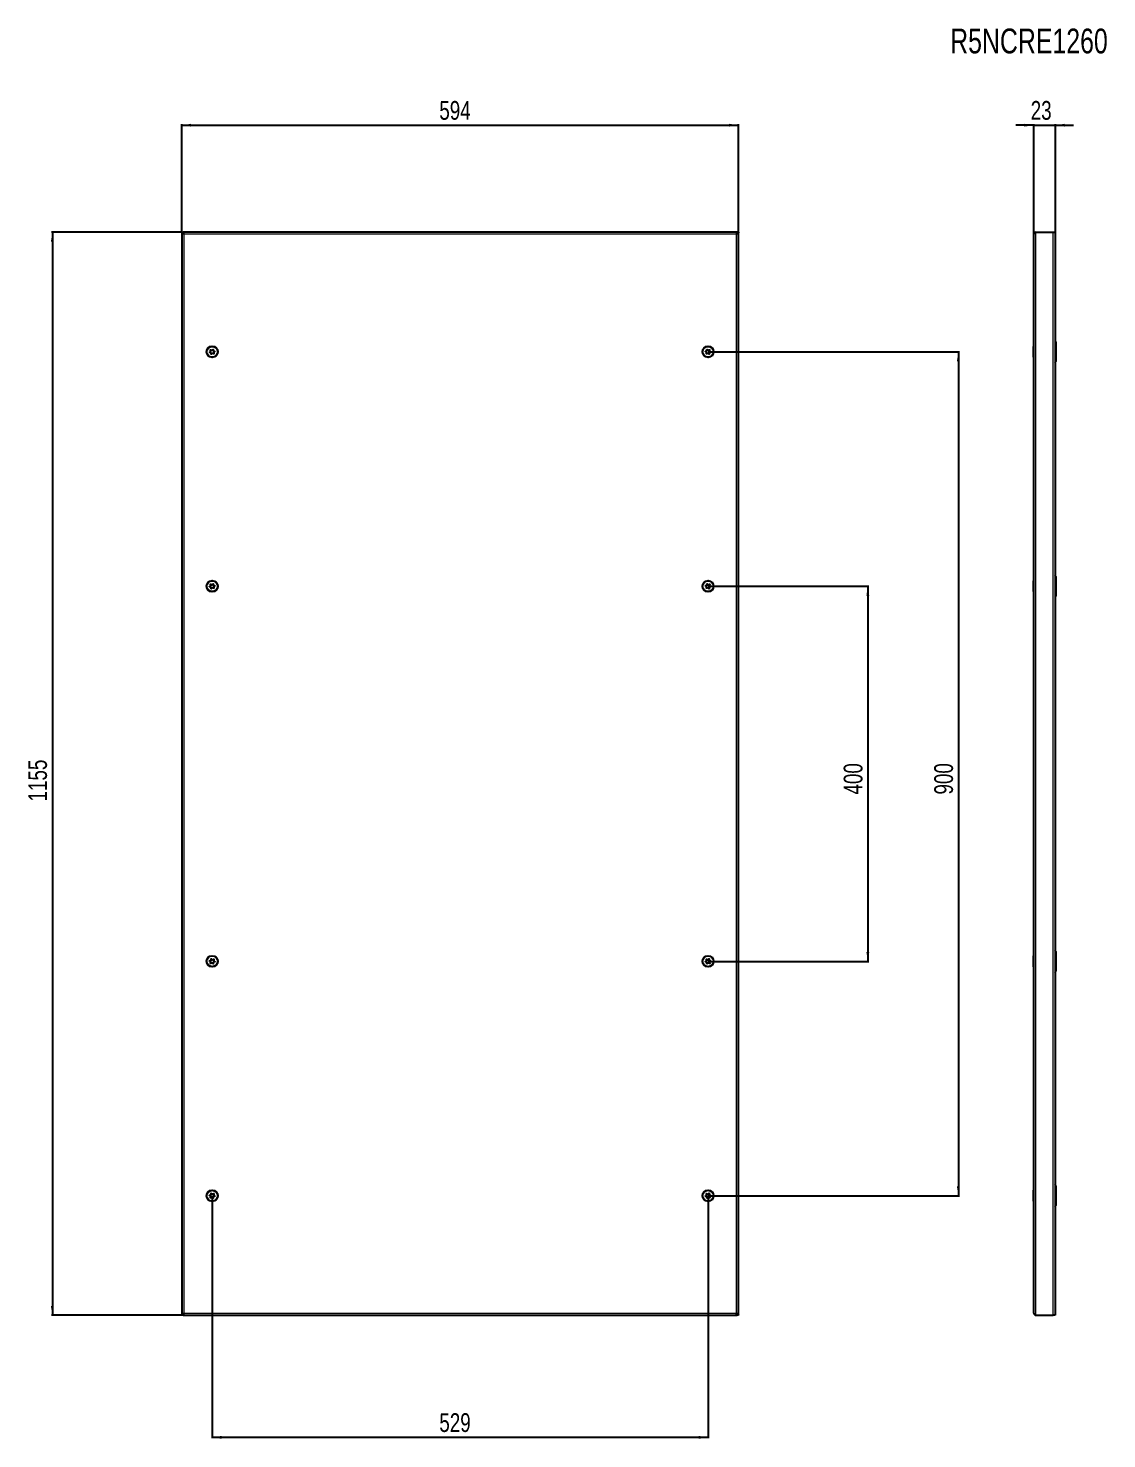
# Model space of a CAD drawing. Header units: millimetres. Extents: x -305 to 1596, y -437 to 1067.
# Drawn here: x -305 to 846, y -437 to 1067 of the extents above; entities that cross this region are included whole.
import ezdxf

# ---------------------------------------------------------------- set-up
doc = ezdxf.new("R2010")
doc.units = ezdxf.units.MM
doc.layers.add('FORMAT', color=7, linetype='Continuous')
doc.styles.add('SLDTEXTSTYLE0', font='TXT', dxfattribs={"width": 0.75})
doc.dimstyles.new('SLDDIMSTYLE0', dxfattribs={"dimtxt": 20, "dimasz": 10, "dimexe": 0, "dimexo": 0.0625, "dimgap": 5, "dimtad": 2, "dimdec": 1, "dimrnd": 1e-09, "dimzin": 12, "dimdsep": 46, "dimtxsty": 'SLDTEXTSTYLE0', "dimsah": 1, "dimcen": 0.09, "dimadec": 0, "dimazin": 3, "dimtfac": 1, "dimtmove": 0, "dimatfit": 0, "dimfxl": 0, "dimfrac": 2, "dimtolj": 1, "dimtzin": 12, "dimarcsym": 0})
doc.dimstyles.new('SLDDIMSTYLE1', dxfattribs={"dimtxt": 20, "dimasz": 10, "dimexe": 0, "dimexo": 0.0625, "dimgap": 5, "dimtad": 2, "dimdec": 1, "dimrnd": 1e-09, "dimzin": 12, "dimdsep": 46, "dimtxsty": 'SLDTEXTSTYLE0', "dimsah": 1, "dimcen": 0.09, "dimadec": 0, "dimazin": 3, "dimtfac": 1, "dimtofl": 0, "dimtmove": 0, "dimatfit": 3, "dimfxl": 0, "dimfrac": 2, "dimtolj": 1, "dimtzin": 12, "dimarcsym": 0})

# ---------------------------------------------------------------- blocks, each defined once
blk = doc.blocks.new('_D')
at = {"layer": 'FORMAT'}
for p, q in [((767.7, 963.4), (748.4, 963.4)), ((767.7, 847.1), (767.7, 964.4)), ((767.7, 963.4), (790.7, 963.4)), ((790.7, 849.2), (790.7, 964.4)), ((790.7, 963.4), (809.9, 963.4))]:
    blk.add_line(p, q, dxfattribs=at)
for points in [[(767.7, 963.4), (757.7, 964.9), (757.7, 961.9)], [(790.7, 963.4), (800.7, 961.9), (800.7, 964.9)]]:
    blk.add_solid(points, dxfattribs=at)
at = {"layer": 'FORMAT', "insert": (764.4, 989.2), "char_height": 20, "attachment_point": 1, "style": 'SLDTEXTSTYLE0'}
blk.add_mtext('23', dxfattribs=at)
blk = doc.blocks.new('_D_1')
at = {"layer": 'FORMAT'}
for p, q in [((-141.3, 849.2), (-280.3, 849.2)), ((-279.3, 849.2), (-279.3, -305.8)), ((-141.3, -305.8), (-280.3, -305.8))]:
    blk.add_line(p, q, dxfattribs=at)
for points in [[(-279.3, 849.2), (-280.9, 839.2), (-277.8, 839.2)], [(-279.3, -305.8), (-277.8, -295.8), (-280.9, -295.8)]]:
    blk.add_solid(points, dxfattribs=at)
at = {"layer": 'FORMAT', "insert": (-305.1, 242.2), "char_height": 20, "attachment_point": 1, "rotation": 90, "style": 'SLDTEXTSTYLE0'}
blk.add_mtext('1155', dxfattribs=at)
blk = doc.blocks.new('_D_2')
at = {"layer": 'FORMAT'}
for p, q in [((-141.3, 849.2), (-141.3, 964.4)), ((-141.3, 963.4), (452.7, 963.4)), ((452.7, 849.2), (452.7, 964.4))]:
    blk.add_line(p, q, dxfattribs=at)
for points in [[(-141.3, 963.4), (-131.3, 961.9), (-131.3, 964.9)], [(452.7, 963.4), (442.7, 964.9), (442.7, 961.9)]]:
    blk.add_solid(points, dxfattribs=at)
at = {"layer": 'FORMAT', "insert": (133.5, 989.2), "char_height": 20, "attachment_point": 1, "style": 'SLDTEXTSTYLE0'}
blk.add_mtext('594', dxfattribs=at)
blk = doc.blocks.new('_D_3')
at = {"layer": 'FORMAT'}
for p, q in [((420.2, 721.7), (688.3, 721.7)), ((687.3, 721.7), (687.3, -178.3)), ((420.2, -178.3), (688.3, -178.3))]:
    blk.add_line(p, q, dxfattribs=at)
for points in [[(687.3, 721.7), (685.7, 711.7), (688.8, 711.7)], [(687.3, -178.3), (688.8, -168.3), (685.7, -168.3)]]:
    blk.add_solid(points, dxfattribs=at)
at = {"layer": 'FORMAT', "insert": (661.5, 249.6), "char_height": 20, "attachment_point": 1, "rotation": 90, "style": 'SLDTEXTSTYLE0'}
blk.add_mtext('900', dxfattribs=at)
blk = doc.blocks.new('_D_4')
at = {"layer": 'FORMAT'}
for p, q in [((-108.8, -178.3), (-108.8, -436.9)), ((420.2, -178.3), (420.2, -436.9)), ((-108.8, -435.9), (420.2, -435.9))]:
    blk.add_line(p, q, dxfattribs=at)
for points in [[(-108.8, -435.9), (-98.8, -437.5), (-98.8, -434.4)], [(420.2, -435.9), (410.2, -434.4), (410.2, -437.5)]]:
    blk.add_solid(points, dxfattribs=at)
at = {"layer": 'FORMAT', "insert": (133.5, -410.2), "char_height": 20, "attachment_point": 1, "style": 'SLDTEXTSTYLE0'}
blk.add_mtext('529', dxfattribs=at)
blk = doc.blocks.new('_D_5')
at = {"layer": 'FORMAT'}
for p, q in [((420.2, 471.7), (591.7, 471.7)), ((590.7, 471.7), (590.7, 71.7)), ((420.2, 71.7), (591.7, 71.7))]:
    blk.add_line(p, q, dxfattribs=at)
for points in [[(590.7, 471.7), (589.1, 461.7), (592.2, 461.7)], [(590.7, 71.7), (592.2, 81.7), (589.1, 81.7)]]:
    blk.add_solid(points, dxfattribs=at)
at = {"layer": 'FORMAT', "insert": (564.9, 249.6), "char_height": 20, "attachment_point": 1, "rotation": 90, "style": 'SLDTEXTSTYLE0'}
blk.add_mtext('400', dxfattribs=at)

msp = doc.modelspace()

# ---------------------------------------------------------------- linework, layer by layer
at = {"color": 7, "linetype": 'Continuous', "lineweight": 25}
for p, q in [((-141.33, 849.23), (-141.33, -305.77)), ((-141.33, 849.23), (-139.83, 849.23)), ((-139.63, 849.23), (-139.83, 849.23)), ((-139.63, 848.12), (-139.63, 849.23)), ((450.97, 849.23), (-139.63, 849.23)), ((450.97, 848.11), (450.97, 849.23)), ((451.17, 849.23), (450.98, 849.23)), ((451.17, 849.23), (452.67, 849.23)), ((452.67, -305.77), (452.67, 849.23)), ((767.65, -303.67), (767.65, 847.13)), ((769.75, 849.23), (788.55, 849.23)), ((788.55, 849.23), (790.65, 849.23)), ((790.65, 849.23), (790.65, -305.77)), ((767.65, 727.51), (767.35, 727.51)), ((767.35, 715.94), (767.35, 727.51)), ((791.15, 732.23), (791.15, 711.23)), ((767.35, 715.94), (767.65, 715.94)), ((791.15, 482.23), (791.15, 461.23)), ((767.65, 477.51), (767.35, 477.51)), ((767.35, 465.94), (767.35, 477.51)), ((767.35, 465.94), (767.65, 465.94)), ((767.65, 77.51), (767.35, 77.51)), ((767.35, 69.58), (767.35, 77.51)), ((791.15, 82.23), (791.15, 61.23)), ((767.35, 65.94), (767.35, 69.58)), ((767.35, 65.94), (767.65, 65.94)), ((767.65, -172.49), (767.35, -172.49)), ((767.35, -180.42), (767.35, -172.49)), ((767.35, -184.06), (767.35, -180.42)), ((791.15, -167.77), (791.15, -188.77)), ((767.35, -184.06), (767.65, -184.06)), ((-139.83, -305.77), (-141.33, -305.77)), ((-139.83, -305.77), (-139.63, -305.77)), ((-139.63, -304.66), (-139.63, -305.77)), ((-139.63, -305.77), (450.97, -305.77)), ((450.97, -304.66), (450.97, -305.77)), ((450.98, -305.77), (451.17, -305.77)), ((452.67, -305.77), (451.17, -305.77)), ((769.75, -305.77), (788.55, -305.77)), ((790.65, -305.77), (788.55, -305.77))]:
    msp.add_line(p, q, dxfattribs=at)
at = {"color": 8, "linetype": 'Continuous', "lineweight": 18}
for p, q in [((-139.23, 847.13), (-139.23, -303.67)), ((450.57, 847.13), (-139.23, 847.13)), ((450.57, -303.67), (450.57, 847.13)), ((769.75, -305.77), (769.75, 849.23)), ((788.55, -305.77), (788.55, 849.23)), ((-139.23, -303.67), (450.57, -303.67))]:
    msp.add_line(p, q, dxfattribs=at)
at = {"color": 7, "linetype": 'Continuous', "lineweight": 25}
for centre, radius in [((-108.83, 721.73), 6), ((-108.83, 721.73), 5.78), ((-108.83, 721.73), 1.85), ((420.17, 721.73), 6), ((420.17, 721.73), 5.79), ((420.17, 721.73), 1.85), ((-108.83, 471.73), 6), ((-108.83, 471.73), 5.79), ((-108.83, 471.73), 1.85), ((420.17, 471.73), 6), ((420.17, 471.73), 5.78), ((420.17, 471.73), 1.85), ((-108.83, 71.73), 6), ((-108.83, 71.73), 5.79), ((420.17, 71.73), 6), ((420.17, 71.73), 5.79), ((-108.83, 71.73), 1.85), ((420.17, 71.73), 1.85), ((-108.83, -178.27), 6), ((-108.83, -178.27), 5.79), ((-108.83, -178.27), 1.85), ((420.17, -178.27), 6), ((420.17, -178.27), 5.79), ((420.17, -178.27), 1.85)]:
    msp.add_circle(centre, radius, dxfattribs=at)
for centre, start, end in [((789.15, 732.23), 0, 41.40962), ((789.15, 711.23), 318.59038, 0), ((789.15, 482.23), 0, 41.40962), ((789.15, 461.23), 318.59038, 0), ((789.15, 82.23), 0, 41.40962), ((789.15, 61.23), 318.59038, 0), ((789.15, -167.77), 0, 41.40962), ((789.15, -188.77), 318.59038, 0)]:
    msp.add_arc(centre, 2, start, end, dxfattribs=at)
for points, knots in [([(-139.23, 847.13), (-139.5, 847.31), (-139.77, 847.48), (-140.29, 847.83), (-140.51, 848), (-140.91, 848.36), (-141.06, 848.53), (-141.27, 848.88), (-141.33, 849.05), (-141.33, 849.23)], [0, 0, 0, 0, 0.25, 0.25, 0.5, 0.5, 0.75, 0.75, 1, 1, 1, 1]), ([(-139.23, 847.13), (-139.38, 847.48), (-139.54, 847.83), (-139.76, 848.53), (-139.83, 848.88), (-139.83, 849.23)], [0, 0, 0, 0, 0.5, 0.5, 1, 1, 1, 1]), ([(-139.63, 849.23), (-139.59, 849.23), (-139.56, 849.17), (-139.49, 848.96), (-139.46, 848.81), (-139.39, 848.42), (-139.36, 848.19), (-139.29, 847.68), (-139.26, 847.4), (-139.23, 847.13)], [0, 0, 0, 0, 0.25, 0.25, 0.5, 0.5, 0.75, 0.75, 1, 1, 1, 1]), ([(450.57, 847.13), (450.61, 847.4), (450.64, 847.68), (450.71, 848.19), (450.74, 848.42), (450.81, 848.81), (450.84, 848.96), (450.91, 849.17), (450.94, 849.23), (450.97, 849.23)], [0, 0, 0, 0, 0.25, 0.25, 0.5, 0.5, 0.75, 0.75, 1, 1, 1, 1]), ([(452.67, 849.23), (452.67, 849.05), (452.62, 848.88), (452.41, 848.53), (452.25, 848.36), (451.86, 848), (451.63, 847.83), (451.12, 847.48), (450.85, 847.31), (450.57, 847.13)], [0, 0, 0, 0, 0.25, 0.25, 0.5, 0.5, 0.75, 0.75, 1, 1, 1, 1]), ([(451.17, 849.23), (451.17, 848.88), (451.11, 848.53), (450.89, 847.83), (450.73, 847.48), (450.57, 847.13)], [0, 0, 0, 0, 0.5, 0.5, 1, 1, 1, 1]), ([(769.75, 849.23), (769.48, 849.05), (769.21, 848.88), (768.69, 848.53), (768.47, 848.36), (768.07, 848), (767.92, 847.83), (767.71, 847.48), (767.65, 847.31), (767.65, 847.13)], [0, 0, 0, 0, 0.25, 0.25, 0.5, 0.5, 0.75, 0.75, 1, 1, 1, 1]), ([(-107.79, 724.33), (-107.8, 724.33), (-107.83, 724.34), (-107.88, 724.32), (-108.01, 724.25), (-108.3, 724), (-108.71, 723.64), (-109.33, 723.53), (-109.82, 723.69), (-110.18, 723.85), (-110.4, 723.94), (-110.5, 723.95), (-110.54, 723.94), (-110.57, 723.92), (-110.59, 723.9), (-110.6, 723.83), (-110.58, 723.56), (-110.47, 723.1), (-110.48, 722.39), (-110.96, 721.87), (-111.36, 721.61), (-111.56, 721.43), (-111.59, 721.37), (-111.6, 721.34), (-111.59, 721.31), (-111.57, 721.28), (-111.54, 721.25), (-111.47, 721.21), (-111.26, 721.12), (-110.9, 721), (-110.43, 720.77), (-110.06, 720.26), (-110.01, 719.72), (-109.97, 719.33), (-109.93, 719.19), (-109.89, 719.14), (-109.86, 719.13), (-109.82, 719.12), (-109.77, 719.14), (-109.64, 719.21), (-109.35, 719.46), (-108.94, 719.81), (-108.32, 719.93), (-107.83, 719.77), (-107.47, 719.61), (-107.25, 719.52), (-107.15, 719.51), (-107.11, 719.52), (-107.08, 719.54), (-107.07, 719.56), (-107.05, 719.63), (-107.07, 719.9), (-107.18, 720.36), (-107.18, 721.07), (-106.69, 721.59), (-106.29, 721.85), (-106.09, 722.03), (-106.06, 722.09), (-106.05, 722.12), (-106.06, 722.15), (-106.08, 722.18), (-106.11, 722.21), (-106.18, 722.25), (-106.39, 722.34), (-106.75, 722.46), (-107.22, 722.68), (-107.59, 723.2), (-107.65, 723.74), (-107.69, 724.13), (-107.73, 724.27), (-107.76, 724.32), (-107.78, 724.33), (-107.79, 724.33)], [0, 0, 0, 0, 0.0020087, 0.00442, 0.0093647, 0.0255282, 0.0677053, 0.0957862, 0.1246456, 0.1503415, 0.1605194, 0.1633943, 0.1656965, 0.1672448, 0.1688741, 0.1707699, 0.1786058, 0.2119941, 0.2499945, 0.2879948, 0.3213831, 0.329219, 0.3311148, 0.3327441, 0.3342924, 0.3362166, 0.3385353, 0.3413178, 0.349662, 0.3753578, 0.4042173, 0.4322982, 0.4744753, 0.4906388, 0.4966691, 0.49844, 0.5, 0.5020087, 0.50442, 0.5093647, 0.5255282, 0.5677053, 0.5957862, 0.6246456, 0.6503415, 0.6605194, 0.6633943, 0.6656965, 0.6672448, 0.6688741, 0.6707699, 0.6786058, 0.7119941, 0.7499945, 0.7879948, 0.8213831, 0.829219, 0.8311148, 0.8327441, 0.8342924, 0.8362166, 0.8385353, 0.8413178, 0.849662, 0.8753578, 0.9042173, 0.9322982, 0.9744753, 0.9906388, 0.9966691, 0.99844, 1, 1, 1, 1]), ([(419.14, 724.33), (419.13, 724.32), (419.1, 724.31), (419.07, 724.26), (419.03, 724.12), (418.99, 723.73), (418.94, 723.2), (418.57, 722.68), (418.1, 722.46), (417.73, 722.33), (417.51, 722.24), (417.43, 722.19), (417.41, 722.15), (417.4, 722.12), (417.41, 722.09), (417.44, 722.03), (417.64, 721.85), (418.04, 721.59), (418.52, 721.07), (418.53, 720.36), (418.42, 719.9), (418.4, 719.63), (418.41, 719.56), (418.43, 719.54), (418.46, 719.52), (418.49, 719.51), (418.54, 719.51), (418.62, 719.53), (418.83, 719.61), (419.18, 719.77), (419.67, 719.93), (420.29, 719.82), (420.7, 719.46), (421, 719.21), (421.13, 719.13), (421.18, 719.12), (421.22, 719.13), (421.25, 719.15), (421.27, 719.2), (421.31, 719.34), (421.35, 719.72), (421.41, 720.26), (421.78, 720.77), (422.25, 721), (422.62, 721.12), (422.84, 721.21), (422.91, 721.27), (422.94, 721.3), (422.95, 721.34), (422.94, 721.37), (422.91, 721.43), (422.71, 721.61), (422.31, 721.87), (421.82, 722.39), (421.82, 723.1), (421.93, 723.56), (421.95, 723.83), (421.93, 723.9), (421.92, 723.92), (421.89, 723.94), (421.85, 723.95), (421.81, 723.95), (421.73, 723.93), (421.52, 723.85), (421.17, 723.69), (420.68, 723.53), (420.06, 723.64), (419.65, 724), (419.35, 724.25), (419.22, 724.33), (419.17, 724.34), (419.15, 724.33), (419.14, 724.33)], [0, 0, 0, 0, 0.0020087, 0.00442, 0.0093647, 0.0255282, 0.0677053, 0.0957862, 0.1246456, 0.1503415, 0.1605194, 0.1633943, 0.1656965, 0.1672448, 0.1688741, 0.1707699, 0.1786058, 0.2119941, 0.2499945, 0.2879948, 0.3213831, 0.329219, 0.3311148, 0.3327441, 0.3342924, 0.3362166, 0.3385353, 0.3413178, 0.349662, 0.3753578, 0.4042173, 0.4322982, 0.4744753, 0.4906388, 0.4966691, 0.49844, 0.5, 0.5020087, 0.50442, 0.5093647, 0.5255282, 0.5677053, 0.5957862, 0.6246456, 0.6503415, 0.6605194, 0.6633943, 0.6656965, 0.6672448, 0.6688741, 0.6707699, 0.6786058, 0.7119941, 0.7499945, 0.7879948, 0.8213831, 0.829219, 0.8311148, 0.8327441, 0.8342924, 0.8362166, 0.8385353, 0.8413178, 0.849662, 0.8753578, 0.9042173, 0.9322982, 0.9744753, 0.9906388, 0.9966691, 0.99844, 1, 1, 1, 1]), ([(-107.79, 474.33), (-107.8, 474.33), (-107.83, 474.34), (-107.88, 474.32), (-108.01, 474.25), (-108.3, 474), (-108.71, 473.64), (-109.33, 473.53), (-109.82, 473.69), (-110.18, 473.85), (-110.4, 473.94), (-110.5, 473.95), (-110.54, 473.94), (-110.57, 473.92), (-110.59, 473.9), (-110.6, 473.83), (-110.58, 473.56), (-110.47, 473.1), (-110.48, 472.39), (-110.96, 471.87), (-111.36, 471.61), (-111.56, 471.43), (-111.59, 471.37), (-111.6, 471.34), (-111.59, 471.31), (-111.57, 471.28), (-111.54, 471.25), (-111.47, 471.21), (-111.26, 471.12), (-110.9, 471), (-110.43, 470.77), (-110.06, 470.26), (-110.01, 469.72), (-109.97, 469.33), (-109.93, 469.19), (-109.89, 469.14), (-109.86, 469.13), (-109.82, 469.12), (-109.77, 469.14), (-109.64, 469.21), (-109.35, 469.46), (-108.94, 469.81), (-108.32, 469.93), (-107.83, 469.77), (-107.47, 469.61), (-107.25, 469.52), (-107.15, 469.51), (-107.11, 469.52), (-107.08, 469.54), (-107.07, 469.56), (-107.05, 469.63), (-107.07, 469.9), (-107.18, 470.36), (-107.18, 471.07), (-106.69, 471.59), (-106.29, 471.85), (-106.09, 472.03), (-106.06, 472.09), (-106.05, 472.12), (-106.06, 472.15), (-106.08, 472.18), (-106.11, 472.21), (-106.18, 472.25), (-106.39, 472.34), (-106.75, 472.46), (-107.22, 472.68), (-107.59, 473.2), (-107.65, 473.74), (-107.69, 474.13), (-107.73, 474.27), (-107.76, 474.32), (-107.78, 474.33), (-107.79, 474.33)], [0, 0, 0, 0, 0.0020087, 0.00442, 0.0093647, 0.0255282, 0.0677053, 0.0957862, 0.1246456, 0.1503415, 0.1605194, 0.1633943, 0.1656965, 0.1672448, 0.1688741, 0.1707699, 0.1786058, 0.2119941, 0.2499945, 0.2879948, 0.3213831, 0.329219, 0.3311148, 0.3327441, 0.3342924, 0.3362166, 0.3385353, 0.3413178, 0.349662, 0.3753578, 0.4042173, 0.4322982, 0.4744753, 0.4906388, 0.4966691, 0.49844, 0.5, 0.5020087, 0.50442, 0.5093647, 0.5255282, 0.5677053, 0.5957862, 0.6246456, 0.6503415, 0.6605194, 0.6633943, 0.6656965, 0.6672448, 0.6688741, 0.6707699, 0.6786058, 0.7119941, 0.7499945, 0.7879948, 0.8213831, 0.829219, 0.8311148, 0.8327441, 0.8342924, 0.8362166, 0.8385353, 0.8413178, 0.849662, 0.8753578, 0.9042173, 0.9322982, 0.9744753, 0.9906388, 0.9966691, 0.99844, 1, 1, 1, 1]), ([(419.14, 474.33), (419.13, 474.32), (419.1, 474.31), (419.07, 474.26), (419.03, 474.12), (418.99, 473.73), (418.94, 473.2), (418.57, 472.68), (418.1, 472.46), (417.73, 472.33), (417.51, 472.24), (417.43, 472.19), (417.41, 472.15), (417.4, 472.12), (417.41, 472.09), (417.44, 472.03), (417.64, 471.85), (418.04, 471.59), (418.52, 471.07), (418.53, 470.36), (418.42, 469.9), (418.4, 469.63), (418.41, 469.56), (418.43, 469.54), (418.46, 469.52), (418.49, 469.51), (418.54, 469.51), (418.62, 469.53), (418.83, 469.61), (419.18, 469.77), (419.67, 469.93), (420.29, 469.82), (420.7, 469.46), (421, 469.21), (421.13, 469.13), (421.18, 469.12), (421.22, 469.13), (421.25, 469.15), (421.27, 469.2), (421.31, 469.34), (421.35, 469.72), (421.41, 470.26), (421.78, 470.77), (422.25, 471), (422.62, 471.12), (422.84, 471.21), (422.91, 471.27), (422.94, 471.3), (422.95, 471.34), (422.94, 471.37), (422.91, 471.43), (422.71, 471.61), (422.31, 471.87), (421.82, 472.39), (421.82, 473.1), (421.93, 473.56), (421.95, 473.83), (421.93, 473.9), (421.92, 473.92), (421.89, 473.94), (421.85, 473.95), (421.81, 473.95), (421.73, 473.93), (421.52, 473.85), (421.17, 473.69), (420.68, 473.53), (420.06, 473.64), (419.65, 474), (419.35, 474.25), (419.22, 474.33), (419.17, 474.34), (419.15, 474.33), (419.14, 474.33)], [0, 0, 0, 0, 0.0020087, 0.00442, 0.0093647, 0.0255282, 0.0677053, 0.0957862, 0.1246456, 0.1503415, 0.1605194, 0.1633943, 0.1656965, 0.1672448, 0.1688741, 0.1707699, 0.1786058, 0.2119941, 0.2499945, 0.2879948, 0.3213831, 0.329219, 0.3311148, 0.3327441, 0.3342924, 0.3362166, 0.3385353, 0.3413178, 0.349662, 0.3753578, 0.4042173, 0.4322982, 0.4744753, 0.4906388, 0.4966691, 0.49844, 0.5, 0.5020087, 0.50442, 0.5093647, 0.5255282, 0.5677053, 0.5957862, 0.6246456, 0.6503415, 0.6605194, 0.6633943, 0.6656965, 0.6672448, 0.6688741, 0.6707699, 0.6786058, 0.7119941, 0.7499945, 0.7879948, 0.8213831, 0.829219, 0.8311148, 0.8327441, 0.8342924, 0.8362166, 0.8385353, 0.8413178, 0.849662, 0.8753578, 0.9042173, 0.9322982, 0.9744753, 0.9906388, 0.9966691, 0.99844, 1, 1, 1, 1]), ([(-107.79, 69.13), (-107.78, 69.14), (-107.75, 69.15), (-107.73, 69.2), (-107.68, 69.34), (-107.65, 69.72), (-107.59, 70.26), (-107.22, 70.77), (-106.75, 71), (-106.38, 71.12), (-106.16, 71.21), (-106.09, 71.27), (-106.06, 71.3), (-106.05, 71.34), (-106.06, 71.37), (-106.09, 71.43), (-106.29, 71.61), (-106.69, 71.87), (-107.18, 72.39), (-107.18, 73.1), (-107.07, 73.56), (-107.05, 73.83), (-107.07, 73.9), (-107.08, 73.92), (-107.11, 73.94), (-107.15, 73.95), (-107.19, 73.95), (-107.27, 73.93), (-107.48, 73.85), (-107.83, 73.69), (-108.32, 73.53), (-108.94, 73.64), (-109.35, 74), (-109.65, 74.25), (-109.78, 74.33), (-109.83, 74.34), (-109.87, 74.33), (-109.9, 74.31), (-109.93, 74.26), (-109.97, 74.12), (-110.01, 73.74), (-110.06, 73.2), (-110.43, 72.68), (-110.9, 72.46), (-111.27, 72.33), (-111.49, 72.24), (-111.57, 72.19), (-111.59, 72.15), (-111.6, 72.12), (-111.59, 72.09), (-111.56, 72.03), (-111.36, 71.85), (-110.96, 71.59), (-110.48, 71.07), (-110.47, 70.36), (-110.58, 69.9), (-110.6, 69.63), (-110.59, 69.56), (-110.57, 69.54), (-110.54, 69.52), (-110.51, 69.51), (-110.46, 69.51), (-110.38, 69.53), (-110.17, 69.61), (-109.82, 69.77), (-109.33, 69.93), (-108.71, 69.81), (-108.3, 69.46), (-108, 69.21), (-107.88, 69.13), (-107.82, 69.12), (-107.8, 69.13), (-107.79, 69.13)], [0, 0, 0, 0, 0.0020087, 0.00442, 0.0093647, 0.0255282, 0.0677053, 0.0957862, 0.1246456, 0.1503415, 0.1605194, 0.1633943, 0.1656965, 0.1672448, 0.1688741, 0.1707699, 0.1786058, 0.2119941, 0.2499945, 0.2879948, 0.3213831, 0.329219, 0.3311148, 0.3327441, 0.3342924, 0.3362166, 0.3385353, 0.3413178, 0.349662, 0.3753578, 0.4042173, 0.4322982, 0.4744753, 0.4906388, 0.4966691, 0.49844, 0.5, 0.5020087, 0.50442, 0.5093647, 0.5255282, 0.5677053, 0.5957862, 0.6246456, 0.6503415, 0.6605194, 0.6633943, 0.6656965, 0.6672448, 0.6688741, 0.6707699, 0.6786058, 0.7119941, 0.7499945, 0.7879948, 0.8213831, 0.829219, 0.8311148, 0.8327441, 0.8342924, 0.8362166, 0.8385353, 0.8413178, 0.849662, 0.8753578, 0.9042173, 0.9322982, 0.9744753, 0.9906388, 0.9966691, 0.99844, 1, 1, 1, 1]), ([(419.14, 69.13), (419.15, 69.13), (419.17, 69.12), (419.23, 69.14), (419.36, 69.21), (419.65, 69.46), (420.06, 69.81), (420.68, 69.93), (421.17, 69.77), (421.53, 69.61), (421.75, 69.52), (421.85, 69.51), (421.89, 69.52), (421.92, 69.54), (421.93, 69.56), (421.95, 69.63), (421.93, 69.9), (421.82, 70.36), (421.82, 71.07), (422.31, 71.59), (422.71, 71.85), (422.91, 72.03), (422.94, 72.09), (422.95, 72.12), (422.94, 72.15), (422.92, 72.18), (422.89, 72.21), (422.82, 72.25), (422.61, 72.34), (422.25, 72.46), (421.78, 72.68), (421.41, 73.2), (421.35, 73.74), (421.31, 74.12), (421.27, 74.27), (421.24, 74.31), (421.21, 74.33), (421.17, 74.34), (421.12, 74.32), (420.99, 74.25), (420.7, 74), (420.29, 73.64), (419.67, 73.53), (419.18, 73.69), (418.82, 73.85), (418.6, 73.94), (418.5, 73.95), (418.46, 73.94), (418.43, 73.92), (418.41, 73.9), (418.4, 73.83), (418.42, 73.56), (418.53, 73.1), (418.52, 72.39), (418.04, 71.87), (417.64, 71.61), (417.44, 71.43), (417.41, 71.37), (417.4, 71.34), (417.41, 71.31), (417.43, 71.28), (417.46, 71.25), (417.53, 71.21), (417.74, 71.12), (418.1, 71), (418.57, 70.77), (418.94, 70.26), (418.99, 69.72), (419.03, 69.33), (419.08, 69.19), (419.11, 69.14), (419.13, 69.13), (419.14, 69.13)], [0, 0, 0, 0, 0.0020087, 0.00442, 0.0093647, 0.0255282, 0.0677053, 0.0957862, 0.1246456, 0.1503415, 0.1605194, 0.1633943, 0.1656965, 0.1672448, 0.1688741, 0.1707699, 0.1786058, 0.2119941, 0.2499945, 0.2879948, 0.3213831, 0.329219, 0.3311148, 0.3327441, 0.3342924, 0.3362166, 0.3385353, 0.3413178, 0.349662, 0.3753578, 0.4042173, 0.4322982, 0.4744753, 0.4906388, 0.4966691, 0.49844, 0.5, 0.5020087, 0.50442, 0.5093647, 0.5255282, 0.5677053, 0.5957862, 0.6246456, 0.6503415, 0.6605194, 0.6633943, 0.6656965, 0.6672448, 0.6688741, 0.6707699, 0.6786058, 0.7119941, 0.7499945, 0.7879948, 0.8213831, 0.829219, 0.8311148, 0.8327441, 0.8342924, 0.8362166, 0.8385353, 0.8413178, 0.849662, 0.8753578, 0.9042173, 0.9322982, 0.9744753, 0.9906388, 0.9966691, 0.99844, 1, 1, 1, 1]), ([(-107.79, -180.87), (-107.78, -180.86), (-107.75, -180.85), (-107.73, -180.8), (-107.68, -180.66), (-107.65, -180.28), (-107.59, -179.74), (-107.22, -179.23), (-106.75, -179), (-106.38, -178.88), (-106.16, -178.79), (-106.09, -178.73), (-106.06, -178.7), (-106.05, -178.66), (-106.06, -178.63), (-106.09, -178.57), (-106.29, -178.39), (-106.69, -178.13), (-107.18, -177.61), (-107.18, -176.9), (-107.07, -176.44), (-107.05, -176.17), (-107.07, -176.1), (-107.08, -176.08), (-107.11, -176.06), (-107.15, -176.05), (-107.19, -176.05), (-107.27, -176.07), (-107.48, -176.15), (-107.83, -176.31), (-108.32, -176.47), (-108.94, -176.36), (-109.35, -176), (-109.65, -175.75), (-109.78, -175.67), (-109.83, -175.66), (-109.87, -175.67), (-109.9, -175.69), (-109.93, -175.74), (-109.97, -175.88), (-110.01, -176.26), (-110.06, -176.8), (-110.43, -177.32), (-110.9, -177.54), (-111.27, -177.67), (-111.49, -177.76), (-111.57, -177.81), (-111.59, -177.85), (-111.6, -177.88), (-111.59, -177.91), (-111.56, -177.97), (-111.36, -178.15), (-110.96, -178.41), (-110.48, -178.93), (-110.47, -179.64), (-110.58, -180.1), (-110.6, -180.37), (-110.59, -180.44), (-110.57, -180.46), (-110.54, -180.48), (-110.51, -180.49), (-110.46, -180.49), (-110.38, -180.47), (-110.17, -180.39), (-109.82, -180.23), (-109.33, -180.07), (-108.71, -180.19), (-108.3, -180.54), (-108, -180.79), (-107.88, -180.87), (-107.82, -180.88), (-107.8, -180.87), (-107.79, -180.87)], [0, 0, 0, 0, 0.0020087, 0.00442, 0.0093647, 0.0255282, 0.0677053, 0.0957862, 0.1246456, 0.1503415, 0.1605194, 0.1633943, 0.1656965, 0.1672448, 0.1688741, 0.1707699, 0.1786058, 0.2119941, 0.2499945, 0.2879948, 0.3213831, 0.329219, 0.3311148, 0.3327441, 0.3342924, 0.3362166, 0.3385353, 0.3413178, 0.349662, 0.3753578, 0.4042173, 0.4322982, 0.4744753, 0.4906388, 0.4966691, 0.49844, 0.5, 0.5020087, 0.50442, 0.5093647, 0.5255282, 0.5677053, 0.5957862, 0.6246456, 0.6503415, 0.6605194, 0.6633943, 0.6656965, 0.6672448, 0.6688741, 0.6707699, 0.6786058, 0.7119941, 0.7499945, 0.7879948, 0.8213831, 0.829219, 0.8311148, 0.8327441, 0.8342924, 0.8362166, 0.8385353, 0.8413178, 0.849662, 0.8753578, 0.9042173, 0.9322982, 0.9744753, 0.9906388, 0.9966691, 0.99844, 1, 1, 1, 1]), ([(419.14, -180.87), (419.15, -180.87), (419.17, -180.88), (419.23, -180.86), (419.36, -180.79), (419.65, -180.54), (420.06, -180.19), (420.68, -180.07), (421.17, -180.23), (421.53, -180.39), (421.75, -180.48), (421.85, -180.49), (421.89, -180.48), (421.92, -180.46), (421.93, -180.44), (421.95, -180.37), (421.93, -180.1), (421.82, -179.64), (421.82, -178.93), (422.31, -178.41), (422.71, -178.15), (422.91, -177.97), (422.94, -177.91), (422.95, -177.88), (422.94, -177.85), (422.92, -177.82), (422.89, -177.79), (422.82, -177.75), (422.61, -177.66), (422.25, -177.54), (421.78, -177.32), (421.41, -176.8), (421.35, -176.26), (421.31, -175.88), (421.27, -175.73), (421.24, -175.69), (421.21, -175.67), (421.17, -175.66), (421.12, -175.68), (420.99, -175.75), (420.7, -176), (420.29, -176.36), (419.67, -176.47), (419.18, -176.31), (418.82, -176.15), (418.6, -176.06), (418.5, -176.05), (418.46, -176.06), (418.43, -176.08), (418.41, -176.1), (418.4, -176.17), (418.42, -176.44), (418.53, -176.9), (418.52, -177.61), (418.04, -178.13), (417.64, -178.39), (417.44, -178.57), (417.41, -178.63), (417.4, -178.66), (417.41, -178.69), (417.43, -178.72), (417.46, -178.75), (417.53, -178.79), (417.74, -178.88), (418.1, -179), (418.57, -179.23), (418.94, -179.74), (418.99, -180.28), (419.03, -180.67), (419.08, -180.81), (419.11, -180.86), (419.13, -180.87), (419.14, -180.87)], [0, 0, 0, 0, 0.0020087, 0.00442, 0.0093647, 0.0255282, 0.0677053, 0.0957862, 0.1246456, 0.1503415, 0.1605194, 0.1633943, 0.1656965, 0.1672448, 0.1688741, 0.1707699, 0.1786058, 0.2119941, 0.2499945, 0.2879948, 0.3213831, 0.329219, 0.3311148, 0.3327441, 0.3342924, 0.3362166, 0.3385353, 0.3413178, 0.349662, 0.3753578, 0.4042173, 0.4322982, 0.4744753, 0.4906388, 0.4966691, 0.49844, 0.5, 0.5020087, 0.50442, 0.5093647, 0.5255282, 0.5677053, 0.5957862, 0.6246456, 0.6503415, 0.6605194, 0.6633943, 0.6656965, 0.6672448, 0.6688741, 0.6707699, 0.6786058, 0.7119941, 0.7499945, 0.7879948, 0.8213831, 0.829219, 0.8311148, 0.8327441, 0.8342924, 0.8362166, 0.8385353, 0.8413178, 0.849662, 0.8753578, 0.9042173, 0.9322982, 0.9744753, 0.9906388, 0.9966691, 0.99844, 1, 1, 1, 1]), ([(-141.33, -305.77), (-141.33, -305.6), (-141.27, -305.42), (-141.06, -305.07), (-140.91, -304.9), (-140.52, -304.55), (-140.28, -304.37), (-139.78, -304.02), (-139.5, -303.85), (-139.23, -303.67)], [0, 0, 0, 0, 0.25, 0.25, 0.5, 0.5, 0.75, 0.75, 1, 1, 1, 1]), ([(-139.83, -305.77), (-139.83, -305.6), (-139.81, -305.42), (-139.75, -305.07), (-139.71, -304.9), (-139.59, -304.55), (-139.53, -304.37), (-139.38, -304.02), (-139.3, -303.85), (-139.23, -303.67)], [0, 0, 0, 0, 0.25, 0.25, 0.5, 0.5, 0.75, 0.75, 1, 1, 1, 1]), ([(-139.23, -303.67), (-139.26, -303.95), (-139.29, -304.22), (-139.36, -304.73), (-139.39, -304.96), (-139.46, -305.35), (-139.49, -305.51), (-139.56, -305.72), (-139.59, -305.77), (-139.63, -305.77)], [0, 0, 0, 0, 0.25, 0.25, 0.5, 0.5, 0.75, 0.75, 1, 1, 1, 1]), ([(450.97, -305.77), (450.94, -305.77), (450.91, -305.72), (450.84, -305.51), (450.81, -305.35), (450.74, -304.96), (450.71, -304.73), (450.64, -304.22), (450.61, -303.95), (450.57, -303.67)], [0, 0, 0, 0, 0.25, 0.25, 0.5, 0.5, 0.75, 0.75, 1, 1, 1, 1]), ([(450.57, -303.67), (450.85, -303.85), (451.12, -304.02), (451.63, -304.37), (451.86, -304.54), (452.25, -304.9), (452.41, -305.07), (452.62, -305.42), (452.67, -305.59), (452.67, -305.77)], [0, 0, 0, 0, 0.25, 0.25, 0.5, 0.5, 0.75, 0.75, 1, 1, 1, 1]), ([(450.57, -303.67), (450.73, -304.02), (450.89, -304.37), (451.11, -305.07), (451.17, -305.42), (451.17, -305.77)], [0, 0, 0, 0, 0.5, 0.5, 1, 1, 1, 1]), ([(767.65, -303.67), (767.65, -303.85), (767.71, -304.02), (767.92, -304.37), (768.07, -304.54), (768.46, -304.9), (768.69, -305.07), (769.2, -305.42), (769.48, -305.59), (769.75, -305.77)], [0, 0, 0, 0, 0.25, 0.25, 0.5, 0.5, 0.75, 0.75, 1, 1, 1, 1])]:
    msp.add_open_spline(points, degree=3, knots=knots, dxfattribs=at)

# ---------------------------------------------------------------- texts
at = {"layer": 'FORMAT', "insert": (678.49, 1066.43), "char_height": 26.458, "attachment_point": 1, "style": 'SLDTEXTSTYLE0'}
msp.add_mtext('R5NCRE1260', dxfattribs=at)

# ---------------------------------------------------------------- dimensions: what is measured, and where the dimension line sits
at = {"layer": 'FORMAT'}
for base, p1, p2, angle, picture, middle in [((452.67, 963.4), (-141.33, 849.23), (452.67, 849.23), 0, '_D_2', (155.67, 963.4)), ((-279.33, -305.77), (-141.33, 849.23), (-141.33, -305.77), 90, '_D_1', (-279.33, 271.73)), ((687.25, -178.27), (420.17, 721.73), (420.17, -178.27), 90, '_D_3', (687.25, 271.73)), ((590.68, 71.73), (420.17, 471.73), (420.17, 71.73), 90, '_D_5', (590.68, 271.73))]:
    dim = msp.add_linear_dim(base=base, p1=p1, p2=p2, angle=angle, dimstyle='SLDDIMSTYLE1', dxfattribs=at)
    dim.commit()
    dim.dimension.update_dxf_attribs({"geometry": picture, "text_midpoint": middle, "dimtype": 160})
for base, p1, p2, dimstyle, picture, middle in [((790.65, 963.4), (767.65, 847.13), (790.65, 849.23), 'SLDDIMSTYLE0', '_D', (779.15, 963.4)), ((420.17, -435.94), (-108.83, -178.27), (420.17, -178.27), 'SLDDIMSTYLE1', '_D_4', (155.67, -435.94))]:
    dim = msp.add_linear_dim(base=base, p1=p1, p2=p2, dimstyle=dimstyle, dxfattribs=at)
    dim.commit()
    dim.dimension.update_dxf_attribs({"geometry": picture, "text_midpoint": middle, "dimtype": 160})

doc.saveas('drawing.dxf')
